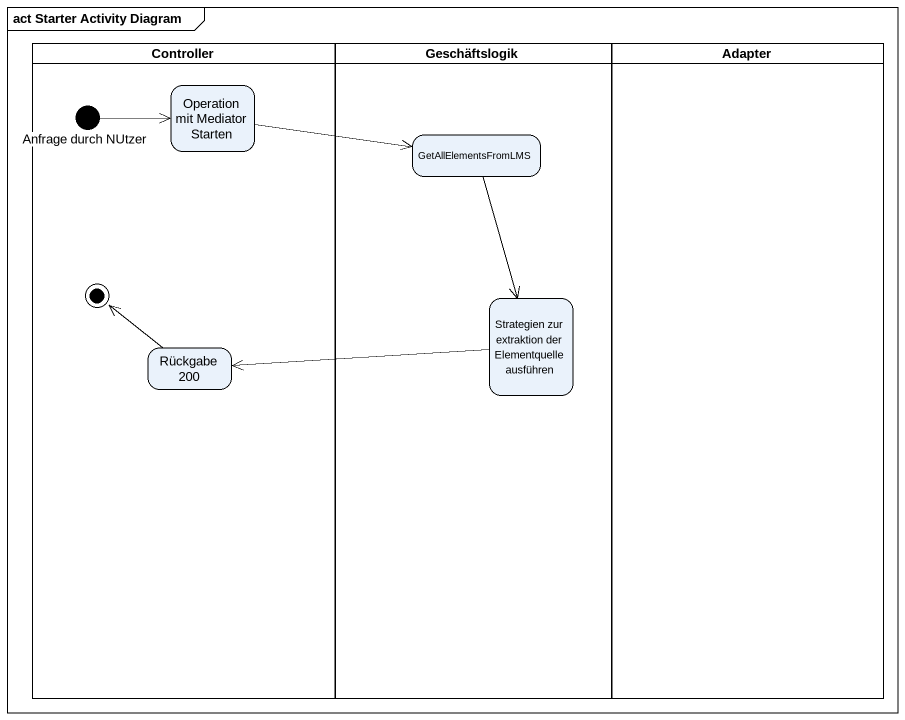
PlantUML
@startuml
mainframe act Starter Activity Diagram
hide empty description
state Controller <<partition>> {
  state "Anfrage durch NUtzer" as Anfrage_durch_NUtzer <<start>>
  state "Operation mit Mediator Starten" as Operation_mit_Mediator
  state "Rückgabe 200" as Rückgabe_200
  Rückgabe_200 -up-> [*]
}
state Geschäftslogik <<partition>> {
  state GetAllElementsFromLMS
  state "Strategien zur extraktion der Elementquelle ausführen" as Strategien_zur_extraktion
}
state Adapter <<partition>>
Anfrage_durch_NUtzer -right-> Operation_mit_Mediator
Operation_mit_Mediator -right-> GetAllElementsFromLMS
GetAllElementsFromLMS --> Strategien_zur_extraktion
Strategien_zur_extraktion -left-> Rückgabe_200
@enduml
